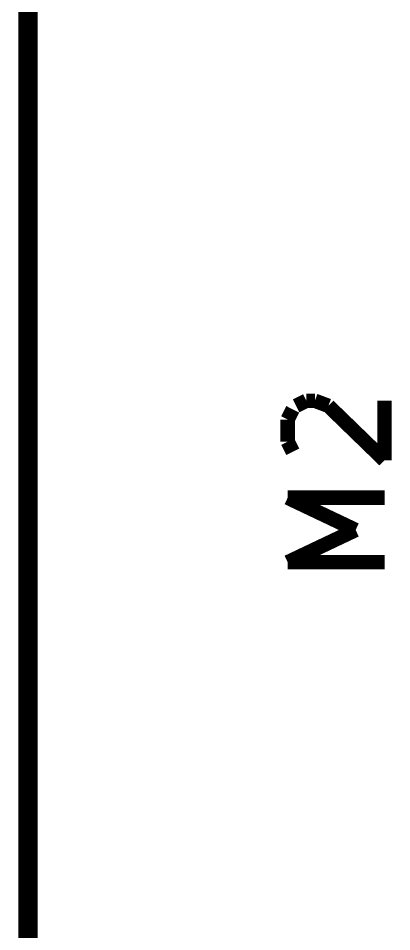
# Model space of a CAD drawing. Header units: millimetres. Extents: x 10 to 287, y 10 to 200.
# Drawn here: x 107.39 to 111.27, y 138.32 to 147.8 of the extents above; entities that cross this region are included whole.
import ezdxf

# ---------------------------------------------------------------- set-up
doc = ezdxf.new("R2010")
doc.units = ezdxf.units.MM
doc.layers.add('P', color=7, linetype='Continuous')

msp = doc.modelspace()

# ---------------------------------------------------------------- linework, layer by layer
at = {"layer": 'P'}
for points, const_width in [([(107.491, 159.949), (107.491, 128.958)], 0.2), ([(107.491, 159.949), (107.491, 128.958)], 0.2), ([(110.278, 143.775), (110.384, 143.828)], 0.15), ([(110.278, 143.775), (110.384, 143.828)], 0.15), ([(110.384, 143.828), (110.472, 143.828)], 0.15), ([(110.384, 143.828), (110.472, 143.828)], 0.15), ([(110.472, 143.828), (110.613, 143.775)], 0.15), ([(110.472, 143.828), (110.613, 143.775)], 0.15), ([(111.196, 143.21), (111.196, 143.828)], 0.15), ([(111.196, 143.21), (111.196, 143.828)], 0.15), ([(110.19, 143.633), (110.243, 143.739)], 0.15), ([(110.19, 143.633), (110.243, 143.739)], 0.15), ([(110.613, 143.775), (111.196, 143.21)], 0.15), ([(110.613, 143.775), (111.196, 143.21)], 0.15), ([(110.19, 143.404), (110.19, 143.633)], 0.15), ([(110.19, 143.404), (110.19, 143.633)], 0.15), ([(110.243, 143.298), (110.19, 143.404)], 0.15), ([(110.243, 143.298), (110.19, 143.404)], 0.15), ([(110.896, 142.487), (110.19, 142.822)], 0.15), ([(110.19, 142.822), (111.196, 142.822)], 0.15), ([(110.896, 142.487), (110.19, 142.822)], 0.15), ([(110.19, 142.822), (111.196, 142.822)], 0.15), ([(110.19, 142.152), (110.896, 142.487)], 0.15), ([(110.19, 142.152), (110.896, 142.487)], 0.15), ([(111.196, 142.152), (110.19, 142.152)], 0.15), ([(111.196, 142.152), (110.19, 142.152)], 0.15)]:
    msp.add_lwpolyline(points, dxfattribs=dict(at, const_width=const_width))

doc.saveas('drawing.dxf')
